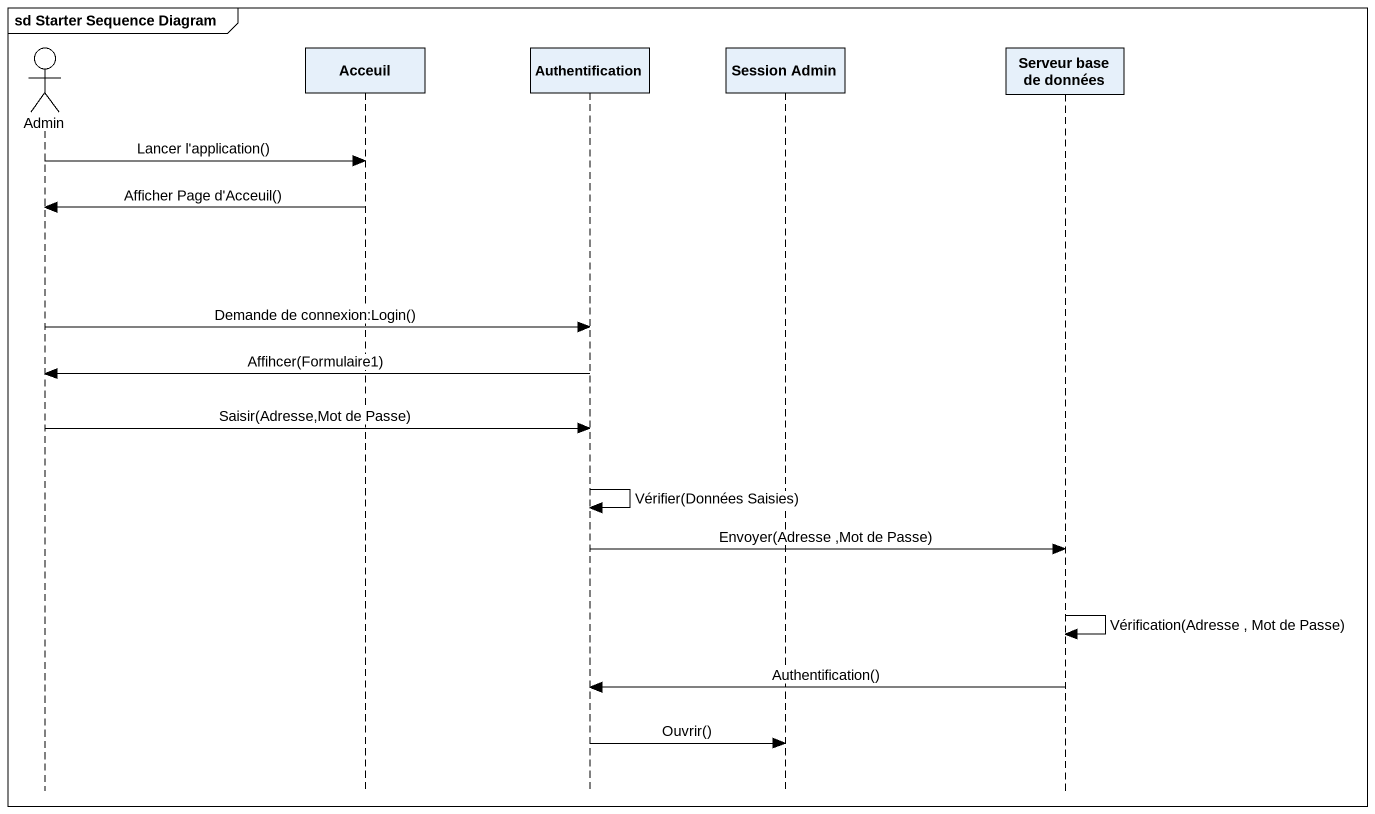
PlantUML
@startuml
mainframe sd Starter Sequence Diagram
hide footbox
actor Admin
participant Acceuil
participant Authentification
participant "Session Admin" as Session_Admin
participant "Serveur base de données" as Serveur_base_de_données

Admin -> Acceuil : Lancer l'application()
Acceuil -> Admin : Afficher Page d'Acceuil()
Admin -> Authentification : Demande de connexion:Login()
Authentification -> Admin : Affihcer(Formulaire1)
Admin -> Authentification : Saisir(Adresse,Mot de Passe)
Authentification -> Authentification : Vérifier(Données Saisies)
Authentification -> Serveur_base_de_données : Envoyer(Adresse ,Mot de Passe)
Serveur_base_de_données -> Serveur_base_de_données : Vérification(Adresse , Mot de Passe)
Serveur_base_de_données -> Authentification : Authentification()
Authentification -> Session_Admin : Ouvrir()
@enduml
